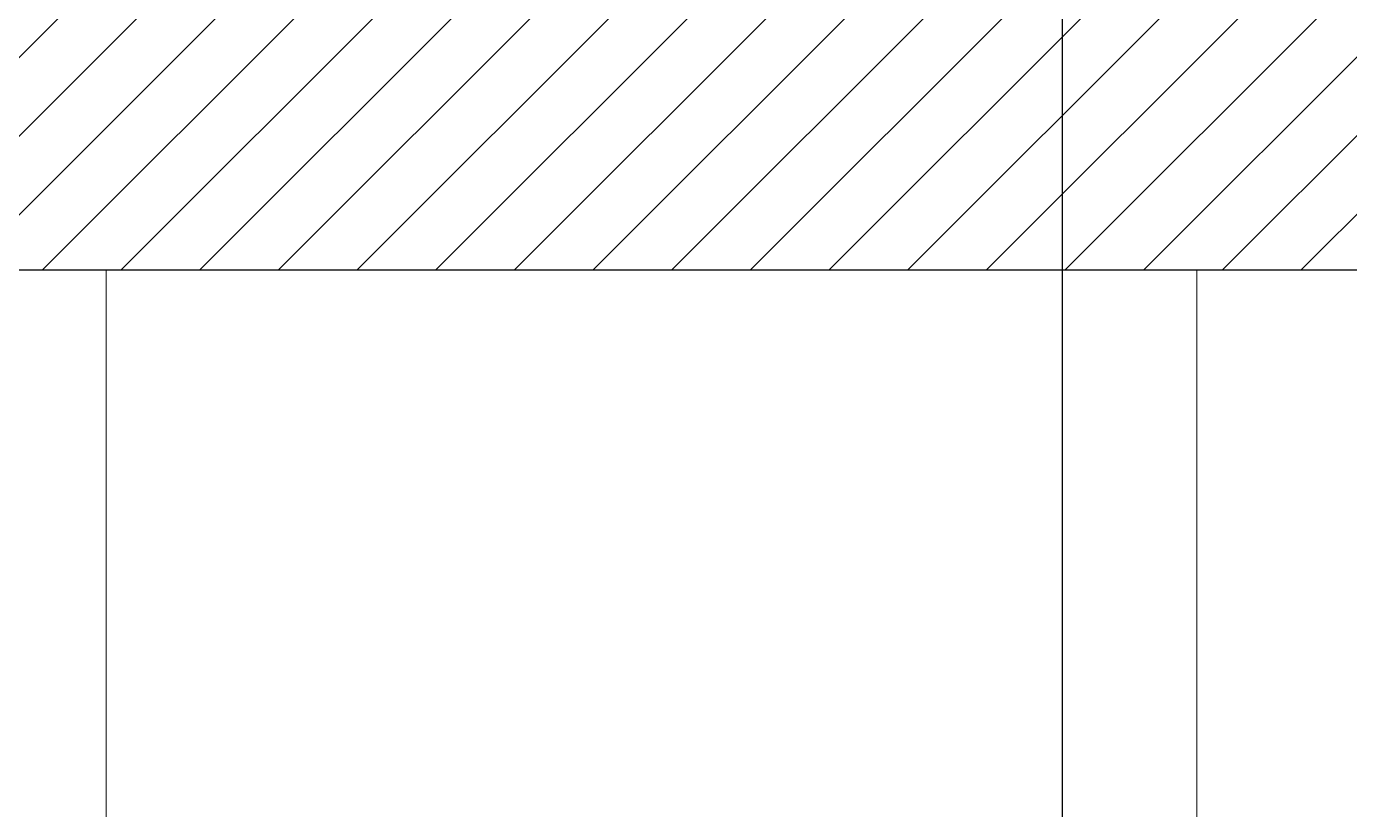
# Model space of a CAD drawing. Header units: centimetres. Extents: x 2191 to 12545, y -680 to 18662.
# Drawn here: x 9035.8 to 9121.1, y 9056.5 to 9107 of the extents above; entities that cross this region are included whole.
import ezdxf

# ---------------------------------------------------------------- set-up
doc = ezdxf.new("R2010")
doc.units = ezdxf.units.CM
for name, color, linetype in [('B GÈnÈral_Hatch', 252, 'Continuous'), ('B Général', 252, 'Continuous'), ('C ANNOTATIONS-prestations', 252, 'Continuous'), ('C ANNOTATIONS-prestations_Hatch', 252, 'Continuous')]:
    doc.layers.add(name, color=color, linetype=linetype)
doc.layers.add('prlm-GAZ', color=2, linetype='Continuous', lineweight=25)

msp = doc.modelspace()

# ---------------------------------------------------------------- hatches: boundary and pattern name
at = {"layer": 'B GÈnÈral_Hatch', "linetype": 'Continuous', "lineweight": 5}
h = msp.add_hatch(dxfattribs=at)
h.set_pattern_fill('50_BETON', style=0, pattern_type=2)
h.set_pattern_definition([(45, (-631.1073, 4809.0284), (2.4253472, -2.6458333), [])])
h.paths.add_polyline_path([(9179.377, 9091.345), (9163.377, 9109.344), (8903.993, 9109.327), (8903.994, 9091.327)])
at = {"layer": 'C ANNOTATIONS-prestations_Hatch', "linetype": 'Continuous', "lineweight": 9, "true_color": 0x989898}
h = msp.add_hatch(dxfattribs=at)
h.set_pattern_fill('DALETTES TERRASSE 50X50', color=252, scale=1.406016, style=0, pattern_type=2)
h.set_pattern_definition([(0, (8900.25, 8961.325), (4e-15, -70.3008), []), (270, (8900.25, 8961.325), (70.3008, 0), [])])
h.paths.add_polyline_path([(8429.689, 9091.325), (8429.689, 7874.218), (8559.689, 7874.218), (8559.689, 8360.417), (8583.34, 8360.417), (8583.34, 8525.417), (8558.377, 8525.417), (8558.377, 8946.418), (9181.689, 8946.418), (9181.689, 8961.439), (10800.338, 8961.325), (10800.338, 9091.325)])

# ---------------------------------------------------------------- linework, layer by layer
at = {"layer": 'B Général', "color": 7, "linetype": 'Continuous', "lineweight": 18}
msp.add_line((8903.994, 9091.327), (9179.377, 9091.345), dxfattribs=at)
at = {"layer": 'B Général', "color": 7, "linetype": 'Continuous', "lineweight": 5}
msp.add_line((8903.994, 9091.327), (9179.377, 9091.345), dxfattribs=at)
at = {"layer": 'C ANNOTATIONS-prestations', "color": 7, "linetype": 'Continuous', "lineweight": 5, "flags": 128}
msp.add_lwpolyline([(8429.689, 9091.325), (8429.689, 7874.218), (8559.689, 7874.218), (8559.689, 8360.417), (8583.34, 8360.417), (8583.34, 8525.417), (8558.377, 8525.417), (8558.377, 8946.418), (9181.689, 8946.418), (9181.689, 8961.439), (10800.338, 8961.325), (10800.338, 9091.325)], close=True, dxfattribs=at)
at = {"layer": 'prlm-GAZ'}
msp.add_lwpolyline([(8752.651, 8893.542), (8712.921, 9053.87), (9102.555, 9053.87), (9102.555, 9114.339)], dxfattribs=at)

doc.saveas('drawing.dxf')
